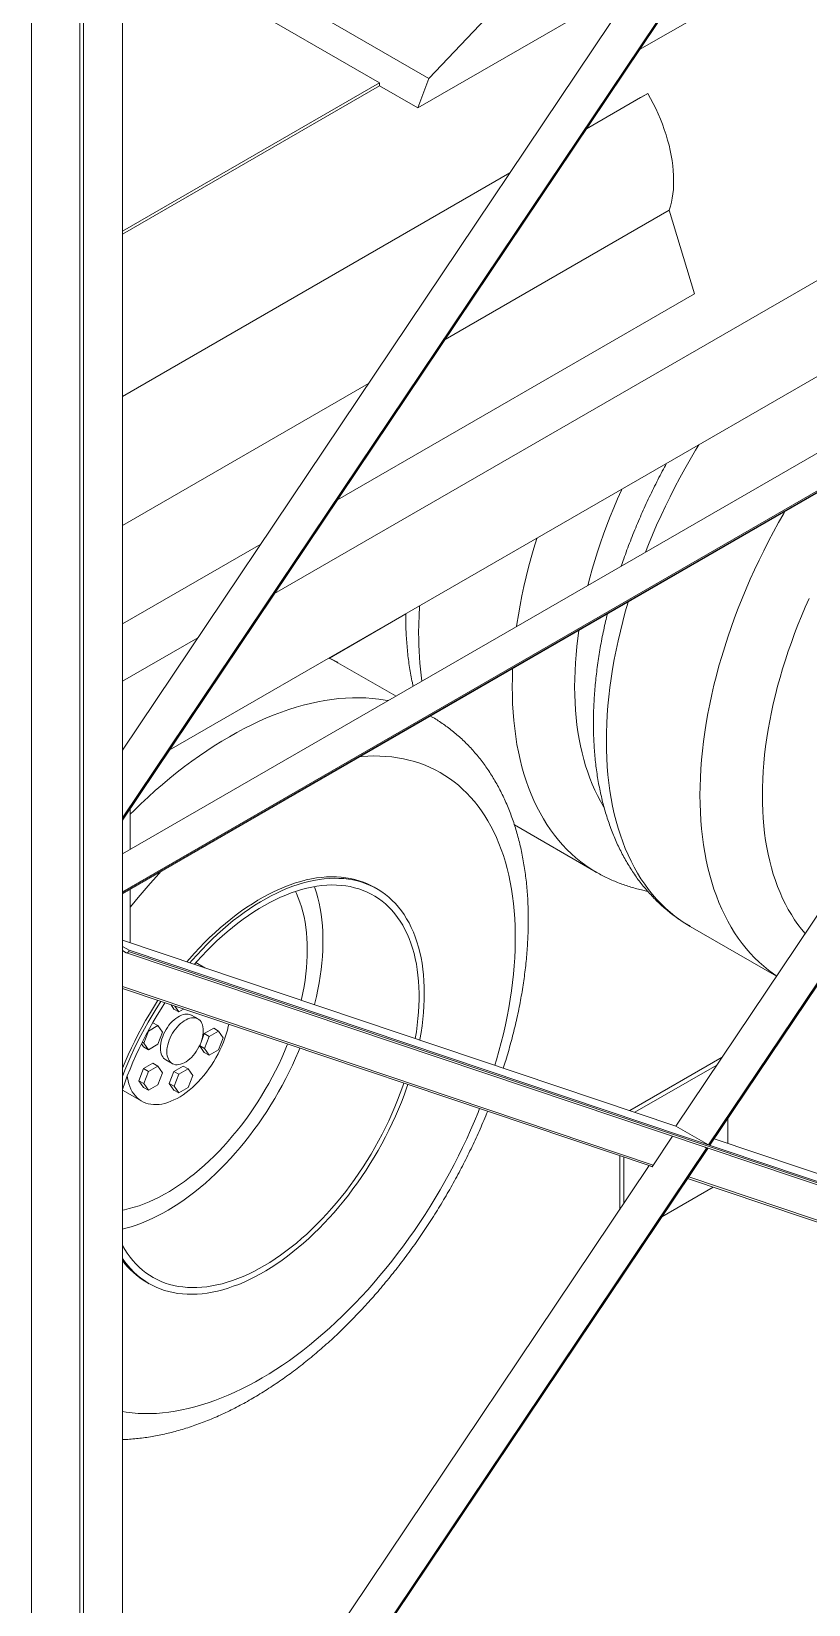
# Model space of a CAD drawing. Header units: millimetres. Extents: x 26816 to 90584, y 11074 to 56542.
# Drawn here: x 46816 to 47872, y 31324 to 33464 of the extents above; entities that cross this region are included whole.
import ezdxf

# ---------------------------------------------------------------- set-up
doc = ezdxf.new("R2010")
doc.units = ezdxf.units.MM
doc.layers.add('MAU_TÍM', color=4, linetype='Continuous', lineweight=25)
doc.layers.add('MAU_XANH', color=5, linetype='Continuous')

msp = doc.modelspace()

# ---------------------------------------------------------------- linework, layer by layer
at = {"layer": 'MAU_TÍM', "linetype": 'Continuous', "lineweight": 0}
for p, q in [((47032.8, 33586.6), (47356.1, 33400)), ((47356.1, 33400), (47539.2, 33593.2)), ((47288.9, 33393.9), (47008.2, 33555.9)), ((47341, 33359.7), (47615.5, 33518.2)), ((46939.5, 33192.1), (47288.9, 33393.9)), ((46939.5, 33188.1), (47288.9, 33389.8)), ((47288.9, 33389.8), (47288.9, 33393.9)), ((47288.9, 33389.8), (47341, 33359.7)), ((47341, 33359.7), (47356.1, 33400)), ((47570.4, 33331.5), (47653.7, 33379.6)), ((47570.4, 33331.5), (47643.6, 33373.8)), ((47643.6, 33373.8), (47653.7, 33379.6)), ((47146.3, 32699.2), (48269.5, 33347.6)), ((47003.2, 32486), (48412.6, 33299.6)), ((46939.5, 32967.3), (47466.2, 33271.4)), ((46939.5, 32967.3), (47466.2, 33271.3)), ((47378.1, 33044.8), (47683, 33220.8)), ((47683, 33220.8), (47717.2, 33106.8)), ((47717.2, 33106.8), (47231.7, 32826.5)), ((46939.5, 32791.6), (47273.9, 32984.7)), ((47127.5, 32766.4), (46939.5, 32657.9)), ((47324.6, 32671.4), (47220.8, 32611.4)), ((46939.5, 32579.8), (47042, 32639)), ((47311.4, 32559.6), (47232.5, 32605.1)), ((47359.7, 32531.7), (47358.3, 32532.5)), ((47472.4, 32384.4), (47583.4, 32320.3)), ((47285.7, 32297.3), (47282.2, 32299.3)), ((47711.3, 32246.4), (47828.7, 32178.7)), ((47051.4, 32190.1), (47039.3, 32197.1)), ((47005.5, 32139.5), (47009.5, 32133.9)), ((47009.5, 32133.9), (47016.2, 32130)), ((47016.2, 32130), (47010.7, 32137.8)), ((47022.7, 32133.7), (47016.2, 32130)), ((47042.2, 32120.4), (47033.3, 32125.5)), ((46968.5, 32087.6), (46974.8, 32104)), ((46974.4, 32104.2), (46974.8, 32104)), ((46974.8, 32104), (46987.6, 32111.4)), ((46980.8, 32115.2), (46980.5, 32115)), ((46980.8, 32115.2), (46987.6, 32111.4)), ((46987.6, 32111.4), (46993.9, 32102.3)), ((46993.9, 32102.3), (46987.6, 32085.9)), ((47050.8, 32100.5), (47047.2, 32091.2)), ((47063.5, 32107.8), (47050.8, 32100.5)), ((47050.8, 32100.5), (47057.5, 32096.6)), ((47057.5, 32096.6), (47070.2, 32104)), ((47063.5, 32107.8), (47070.2, 32104)), ((47070.2, 32104), (47076.6, 32094.9)), ((46965.2, 32086.5), (46968.1, 32082.4)), ((46966.4, 32088.8), (46968.5, 32087.6)), ((46968.1, 32082.4), (46974.8, 32078.6)), ((46974.8, 32078.6), (46968.5, 32087.6)), ((46987.6, 32085.9), (46974.8, 32078.6)), ((47044.8, 32085.1), (47044.4, 32084.1)), ((47044.4, 32084.1), (47050.8, 32075)), ((47044.4, 32084.1), (47051.1, 32080.2)), ((47051.1, 32080.2), (47057.5, 32096.6)), ((47057.5, 32071.2), (47051.1, 32080.2)), ((47076.6, 32094.9), (47070.2, 32078.5)), ((46980.8, 32060.1), (46968.1, 32052.8)), ((46980.8, 32060.1), (46987.6, 32056.2)), ((46998.3, 32064.8), (47007.2, 32059.7)), ((47050.8, 32075), (47057.5, 32071.2)), ((47070.2, 32078.5), (47057.5, 32071.2)), ((46968.1, 32052.8), (46961.8, 32036.4)), ((46961.8, 32036.4), (46968.1, 32027.3)), ((46961.8, 32036.4), (46968.5, 32032.5)), ((46968.1, 32052.8), (46974.8, 32048.9)), ((46968.5, 32032.5), (46974.8, 32048.9)), ((46974.8, 32048.9), (46987.6, 32056.2)), ((46987.6, 32056.2), (46993.9, 32047.2)), ((46993.9, 32047.2), (46987.6, 32030.8)), ((47009.5, 32049.1), (47003.1, 32032.7)), ((47022.2, 32056.4), (47009.5, 32049.1)), ((47009.5, 32049.1), (47016.2, 32045.2)), ((47009.8, 32028.8), (47016.2, 32045.2)), ((47016.2, 32045.2), (47028.9, 32052.6)), ((47022.2, 32056.4), (47028.9, 32052.6)), ((47028.9, 32052.6), (47035.3, 32043.5)), ((47035.3, 32043.5), (47028.9, 32027.1)), ((46939.5, 32023.7), (46965.8, 32008.5)), ((46968.1, 32027.3), (46974.8, 32023.4)), ((46974.8, 32023.4), (46968.5, 32032.5)), ((46987.6, 32030.8), (46974.8, 32023.4)), ((47003.1, 32032.7), (47009.5, 32023.6)), ((47003.1, 32032.7), (47009.8, 32028.8)), ((47009.5, 32023.6), (47016.2, 32019.7)), ((47016.2, 32019.7), (47009.8, 32028.8)), ((47028.9, 32027.1), (47016.2, 32019.7)), ((46972.2, 31762.4), (46975.7, 31760.3))]:
    msp.add_line(p, q, dxfattribs=at)
at = {"layer": 'MAU_TÍM', "linetype": 'Continuous', "lineweight": 0, "flags": 128}
for points in [[(47683, 33220.8), (47684.6, 33226), (47685.9, 33231.5), (47687, 33237.1), (47687.9, 33242.9), (47688.5, 33248.9), (47688.9, 33255.1), (47688.9, 33261.4), (47688.8, 33267.9), (47688.4, 33274.5), (47687.7, 33281.2), (47686.8, 33288.1), (47685.6, 33295), (47684.2, 33302), (47682.6, 33309), (47680.7, 33316.1), (47678.5, 33323.2), (47676.2, 33330.4), (47673.6, 33337.5), (47670.8, 33344.7), (47667.8, 33351.8), (47664.5, 33358.8), (47661.1, 33365.8), (47657.5, 33372.7), (47653.7, 33379.6)], [(47650.5, 32755.3), (47654.7, 32766), (47660.2, 32779.1), (47665.8, 32792.1), (47671.7, 32805.1), (47677.8, 32818), (47684.1, 32830.9), (47690.6, 32843.7), (47697.3, 32856.4), (47704.2, 32869), (47711.3, 32881.6), (47718.6, 32894), (47723.2, 32901.6)], [(47572.4, 32710.2), (47575, 32720.4), (47578.3, 32732.3), (47581.8, 32744.2), (47585.5, 32756.1), (47589.5, 32768.1), (47593.6, 32780.1), (47598, 32792), (47602.7, 32804), (47607.5, 32815.9), (47612.5, 32827.8), (47617.8, 32839.6), (47618.4, 32841.1)], [(47724.7, 32424.8), (47724.8, 32436.6), (47725.2, 32448.6), (47725.9, 32460.7), (47726.8, 32472.9), (47728, 32485.3), (47729.5, 32497.8), (47731.2, 32510.4), (47733.2, 32523), (47735.4, 32535.8), (47737.9, 32548.7), (47740.7, 32561.6), (47743.7, 32574.5), (47747, 32587.6), (47750.5, 32600.6), (47754.3, 32613.7), (47758.3, 32626.8), (47762.6, 32640), (47767.1, 32653.1), (47771.8, 32666.3), (47776.8, 32679.4), (47782, 32692.5), (47787.4, 32705.6), (47793.1, 32718.6), (47799, 32731.6), (47805.1, 32744.6), (47811.4, 32757.4), (47817.9, 32770.2), (47824.6, 32782.9), (47831.5, 32795.6), (47838.6, 32808.1), (47840.1, 32810.7)], [(47475.4, 32654.3), (47475.9, 32657.7), (47477.9, 32670.4), (47480.2, 32683.2), (47482.7, 32696), (47485.4, 32708.9), (47488.5, 32721.9), (47491.7, 32734.9), (47495.3, 32748), (47499, 32761.1), (47503.1, 32774.2), (47503.2, 32774.6)], [(47342.2, 32645.6), (47342.3, 32657.4), (47342.7, 32669.4), (47343.3, 32681.5), (47343.4, 32682.3)], [(47597.4, 32498.2), (47597.5, 32510.1), (47597.9, 32522.1), (47598.6, 32534.2), (47599.5, 32546.4), (47600.7, 32558.8), (47602.2, 32571.3), (47603.9, 32583.8), (47605.9, 32596.5), (47608.2, 32609.3), (47610.7, 32622.1), (47613.4, 32635), (47616.5, 32648), (47619.7, 32661), (47623.2, 32674.1), (47627, 32687.2), (47627.2, 32687.8)], [(47809.5, 32424.8), (47809.7, 32435.5), (47810, 32446.4), (47810.7, 32457.5), (47811.5, 32468.6), (47812.6, 32479.9), (47814, 32491.2), (47815.6, 32502.7), (47817.4, 32514.3), (47819.5, 32525.9), (47821.9, 32537.6), (47824.4, 32549.3), (47827.2, 32561.2), (47830.3, 32573), (47833.5, 32584.9), (47837, 32596.8), (47840.8, 32608.8), (47844.7, 32620.7), (47848.9, 32632.7), (47853.3, 32644.7), (47857.9, 32656.6), (47862.7, 32668.5), (47867.8, 32680.4), (47873, 32692.2)], [(47554.3, 32572.1), (47554.4, 32582.9), (47554.8, 32593.8), (47555.4, 32604.8), (47556.3, 32616), (47557.4, 32627.2), (47558.7, 32638.6), (47560.2, 32649.1)], [(47220.6, 32611.4), (47225.2, 32609.1), (47232.5, 32605.1)], [(47469.4, 32572.1), (47469.6, 32584), (47470, 32595.9), (47470, 32597)], [(47583.4, 32320.3), (47583.3, 32320.3), (47576.2, 32324.6), (47569.3, 32329.3), (47562.6, 32334.3), (47556.1, 32339.5), (47549.8, 32345.1), (47543.7, 32351), (47537.8, 32357.2), (47532.2, 32363.8), (47526.7, 32370.6), (47521.5, 32377.7), (47516.6, 32385), (47511.8, 32392.7), (47507.3, 32400.7), (47503.1, 32408.9), (47499, 32417.4), (47495.3, 32426.1), (47491.7, 32435.1), (47488.5, 32444.3), (47485.4, 32453.8), (47482.7, 32463.5), (47480.2, 32473.5), (47477.9, 32483.7), (47475.9, 32494), (47474.2, 32504.6), (47472.8, 32515.4), (47471.6, 32526.4), (47470.6, 32537.6), (47470, 32548.9), (47469.6, 32560.5), (47469.4, 32572.1)], [(47593.9, 32409.2), (47593.6, 32409.6), (47589.5, 32416.8), (47585.5, 32424.2), (47581.8, 32431.8), (47578.3, 32439.7), (47575, 32447.8), (47572, 32456.2), (47569.2, 32464.7), (47566.6, 32473.5), (47564.3, 32482.5), (47562.2, 32491.8), (47560.3, 32501.2), (47558.7, 32510.8), (47557.4, 32520.6), (47556.3, 32530.6), (47555.4, 32540.7), (47554.8, 32551), (47554.4, 32561.5), (47554.3, 32572.1)], [(46950.1, 32399), (46954.9, 32403.7), (46964.6, 32413.1), (46974.3, 32422.2), (46984.1, 32431), (46994, 32439.6), (47003.9, 32447.9), (47013.9, 32456), (47023.9, 32463.8), (47034, 32471.3), (47044.1, 32478.5), (47054.3, 32485.4), (47064.4, 32492.1), (47074.6, 32498.4), (47084.8, 32504.4), (47094.9, 32510.2), (47105.1, 32515.6), (47115.3, 32520.7), (47125.4, 32525.4), (47135.5, 32529.9), (47145.6, 32534), (47155.6, 32537.8), (47165.6, 32541.3), (47175.6, 32544.4), (47185.4, 32547.2), (47195.2, 32549.7), (47204.9, 32551.8), (47214.6, 32553.6), (47224.1, 32555.1), (47233.6, 32556.2), (47242.9, 32556.9), (47252.2, 32557.3), (47261.3, 32557.4), (47270.3, 32557.1), (47279.2, 32556.5), (47288, 32555.6), (47296.6, 32554.3), (47300.9, 32553.5)], [(47358.2, 32532.5), (47359.8, 32531.7), (47359.8, 32531.7)], [(47711.3, 32246.4), (47711.3, 32246.4), (47704.2, 32250.8), (47697.3, 32255.4), (47690.6, 32260.4), (47684.1, 32265.7), (47677.8, 32271.2), (47671.7, 32277.1), (47665.8, 32283.4), (47660.2, 32289.9), (47654.7, 32296.7), (47649.5, 32303.8), (47644.5, 32311.2), (47639.8, 32318.8), (47635.3, 32326.8), (47631, 32335), (47627, 32343.5), (47623.2, 32352.2), (47619.7, 32361.2), (47616.5, 32370.5), (47613.4, 32379.9), (47610.7, 32389.7), (47608.2, 32399.6), (47605.9, 32409.8), (47603.9, 32420.2), (47602.2, 32430.8), (47600.7, 32441.5), (47599.5, 32452.5), (47598.6, 32463.7), (47597.9, 32475), (47597.5, 32486.6), (47597.4, 32498.2)], [(47262.6, 32477.3), (47264.6, 32477.5), (47273, 32478), (47281.4, 32478.2), (47289.6, 32478), (47297.7, 32477.6), (47305.8, 32476.8), (47313.6, 32475.7), (47321.4, 32474.3), (47329, 32472.6), (47336.4, 32470.6), (47343.7, 32468.2), (47350.9, 32465.5), (47357.9, 32462.6), (47364.7, 32459.3), (47371.4, 32455.7), (47377.9, 32451.8), (47384.2, 32447.6), (47390.3, 32443.1), (47396.2, 32438.3), (47402, 32433.2), (47407.5, 32427.8), (47412.8, 32422.2), (47418, 32416.3), (47422.9, 32410.1), (47427.6, 32403.6), (47432.1, 32396.8), (47436.4, 32389.8), (47440.5, 32382.6), (47444.3, 32375), (47448, 32367.3), (47451.3, 32359.3), (47454.5, 32351), (47457.4, 32342.6), (47460.1, 32333.9), (47462.6, 32325), (47464.8, 32315.9), (47466.7, 32306.6), (47468.5, 32297), (47469.9, 32287.3), (47471.2, 32277.4), (47472.2, 32267.4), (47472.9, 32257.1), (47473.4, 32246.8), (47473.6, 32236.2), (47473.6, 32225.5), (47473.4, 32214.7), (47472.9, 32203.7), (47472.2, 32192.6), (47471.2, 32181.4), (47469.9, 32170.1), (47468.5, 32158.7), (47466.7, 32147.2), (47464.8, 32135.6), (47462.6, 32123.9), (47460.1, 32112.2), (47457.4, 32100.4), (47454.5, 32088.6), (47451.3, 32076.7), (47448, 32064.8), (47445.8, 32057.5)], [(47828.9, 32179), (47824.6, 32181.9), (47817.9, 32186.9), (47811.4, 32192.2), (47805.1, 32197.8), (47799, 32203.7), (47793.1, 32209.9), (47787.4, 32216.4), (47782, 32223.2), (47776.8, 32230.3), (47771.8, 32237.7), (47767.1, 32245.4), (47762.6, 32253.3), (47758.3, 32261.5), (47754.3, 32270), (47750.5, 32278.7), (47747, 32287.7), (47743.7, 32297), (47740.7, 32306.5), (47737.9, 32316.2), (47735.4, 32326.1), (47733.2, 32336.3), (47731.2, 32346.7), (47729.5, 32357.3), (47728, 32368.1), (47726.8, 32379.1), (47725.9, 32390.2), (47725.2, 32401.6), (47724.8, 32413.1), (47724.7, 32424.8)], [(47867.6, 32236.6), (47862.7, 32242.4), (47857.9, 32248.8), (47853.3, 32255.4), (47848.9, 32262.3), (47844.7, 32269.4), (47840.8, 32276.8), (47837, 32284.4), (47833.5, 32292.3), (47830.3, 32300.4), (47827.2, 32308.8), (47824.4, 32317.4), (47821.9, 32326.2), (47819.5, 32335.2), (47817.4, 32344.4), (47815.6, 32353.8), (47814, 32363.4), (47812.6, 32373.2), (47811.5, 32383.2), (47810.7, 32393.4), (47810, 32403.7), (47809.7, 32414.1), (47809.5, 32424.8)], [(46950.1, 32272.6), (46952.6, 32275.7), (46960.7, 32285.6), (46968.9, 32295.3), (46977.2, 32304.9), (46985.6, 32314.2), (46991.8, 32321)], [(47282.2, 32299.3), (47278.2, 32301.5), (47272.8, 32304.1), (47267.1, 32306.5), (47261.4, 32308.5), (47255.4, 32310.2), (47249.4, 32311.5), (47243.1, 32312.6), (47236.8, 32313.3), (47230.3, 32313.7), (47223.7, 32313.8), (47217, 32313.6), (47210.2, 32313), (47203.3, 32312.2), (47196.3, 32311), (47189.3, 32309.5), (47182.1, 32307.6), (47174.9, 32305.5), (47167.7, 32303), (47160.4, 32300.2), (47153, 32297.1), (47145.7, 32293.8), (47138.3, 32290.1), (47130.9, 32286.1), (47123.5, 32281.8), (47116.1, 32277.2), (47108.7, 32272.4), (47101.3, 32267.3), (47094, 32261.9), (47086.7, 32256.2), (47079.4, 32250.3), (47072.2, 32244.2), (47065.1, 32237.8), (47058, 32231.1), (47051.1, 32224.3), (47044.2, 32217.2), (47037.4, 32209.9), (47030.7, 32202.4), (47027.1, 32198.2)], [(47031.2, 32196.9), (47034.2, 32200.3), (47040.9, 32207.8), (47047.7, 32215.1), (47054.6, 32222.2), (47061.6, 32229.1), (47068.6, 32235.7), (47075.8, 32242.1), (47083, 32248.3), (47090.2, 32254.2), (47097.5, 32259.9), (47104.9, 32265.2), (47112.2, 32270.4), (47119.6, 32275.2), (47127, 32279.8), (47134.4, 32284), (47141.8, 32288), (47149.2, 32291.7), (47156.6, 32295.1), (47163.9, 32298.2), (47171.2, 32301), (47178.5, 32303.4), (47185.7, 32305.6), (47192.8, 32307.4), (47199.9, 32308.9), (47206.9, 32310.1), (47213.8, 32311), (47220.6, 32311.6), (47227.3, 32311.8), (47233.9, 32311.7), (47240.3, 32311.3), (47246.7, 32310.6), (47252.9, 32309.5), (47259, 32308.1), (47264.9, 32306.4), (47270.7, 32304.4), (47276.3, 32302.1), (47281.7, 32299.5), (47287, 32296.5), (47292.1, 32293.3), (47297, 32289.7), (47301.8, 32285.9), (47306.3, 32281.7), (47310.6, 32277.3), (47314.8, 32272.6), (47318.7, 32267.6), (47322.4, 32262.3), (47325.9, 32256.8), (47329.1, 32251), (47332.2, 32244.9), (47335, 32238.6), (47337.5, 32232.1), (47339.9, 32225.3), (47342, 32218.3), (47343.8, 32211.1), (47345.4, 32203.7), (47346.8, 32196.1), (47347.9, 32188.3), (47348.8, 32180.3), (47349.4, 32172.2), (47349.8, 32163.8), (47349.9, 32155.4), (47349.8, 32146.7), (47349.4, 32138), (47348.8, 32129.1), (47347.9, 32120.1), (47346.8, 32111), (47345.4, 32101.8), (47343.8, 32092.5), (47343.7, 32091.8)], [(47037.3, 32194.8), (47040.8, 32198.8), (47047.4, 32206), (47054.2, 32213.1), (47061, 32219.9), (47067.9, 32226.6), (47074.9, 32232.9), (47082, 32239.1), (47089.1, 32245), (47096.3, 32250.6), (47103.5, 32256), (47110.7, 32261.1), (47118, 32266), (47125.3, 32270.5), (47132.5, 32274.8), (47139.8, 32278.8), (47147.1, 32282.5), (47154.3, 32285.9), (47161.6, 32289), (47168.8, 32291.8), (47175.9, 32294.2), (47183, 32296.4), (47190, 32298.2), (47197, 32299.8), (47203.8, 32301), (47210.6, 32301.9), (47217.3, 32302.4), (47223.9, 32302.7), (47230.4, 32302.6), (47236.8, 32302.2), (47243, 32301.5), (47249.1, 32300.4), (47255.1, 32299), (47260.9, 32297.4), (47266.6, 32295.4), (47272.1, 32293), (47277.5, 32290.4), (47282.6, 32287.5), (47287.6, 32284.2), (47292.4, 32280.7), (47297.1, 32276.9), (47301.5, 32272.7), (47305.7, 32268.3), (47309.7, 32263.6), (47313.5, 32258.6), (47317.1, 32253.4), (47320.5, 32247.9), (47323.6, 32242.1), (47326.5, 32236.1), (47329.2, 32229.8), (47331.7, 32223.3), (47333.9, 32216.6), (47335.9, 32209.6), (47337.6, 32202.5), (47339.1, 32195.1), (47340.3, 32187.5), (47341.3, 32179.8), (47342.1, 32171.8), (47342.6, 32163.7), (47342.8, 32155.5), (47342.8, 32147), (47342.6, 32138.5), (47342.1, 32129.8), (47341.3, 32121), (47340.3, 32112.1), (47339.1, 32103.1), (47337.6, 32094), (47337.6, 32093.9)], [(47174.7, 32293.8), (47176, 32291.2), (47178.5, 32285.3), (47180.8, 32279.2), (47182.9, 32272.8), (47184.8, 32266.2), (47186.4, 32259.4), (47187.7, 32252.3), (47188.8, 32245.1), (47189.7, 32237.7), (47190.3, 32230.2), (47190.7, 32222.4), (47190.8, 32214.5), (47190.7, 32206.5), (47190.3, 32198.3), (47189.7, 32190.1), (47188.8, 32181.7), (47187.7, 32173.2), (47186.4, 32164.6), (47184.8, 32155.9), (47182.9, 32147.2), (47182.6, 32145.9)], [(47200.3, 32300.4), (47200.9, 32298.8), (47203.1, 32292.1), (47205, 32285.1), (47206.8, 32278), (47208.3, 32270.6), (47209.5, 32263), (47210.5, 32255.3), (47211.3, 32247.3), (47211.8, 32239.2), (47212, 32231), (47212, 32222.6), (47211.8, 32214), (47211.3, 32205.3), (47210.5, 32196.5), (47209.5, 32187.6), (47208.3, 32178.6), (47206.8, 32169.5), (47205, 32160.4), (47203.1, 32151.1), (47200.9, 32141.8), (47200.4, 32140)], [(46987.7, 32145.5), (46987.2, 32144.9), (46981.6, 32136.1), (46976.2, 32127.1), (46970.9, 32118.1), (46965.8, 32108.9), (46960.9, 32099.7), (46956.1, 32090.4), (46951.6, 32081), (46947.3, 32071.6), (46943.1, 32062.1), (46939.5, 32053.4)], [(46939.5, 32042.3), (46942.8, 32050.6), (46946.7, 32060.1), (46950.8, 32069.6), (46955.1, 32079), (46959.7, 32088.4), (46964.4, 32097.7), (46969.3, 32106.9), (46974.4, 32116), (46979.7, 32125.1), (46985.2, 32134), (46990.8, 32142.8), (46991.7, 32144.2)], [(46939.5, 32024.6), (46942.6, 32033.5), (46946.1, 32042.9), (46949.8, 32052.3), (46953.7, 32061.6), (46957.8, 32070.9), (46962.2, 32080.2), (46966.7, 32089.4), (46971.4, 32098.5), (46976.3, 32107.6), (46981.4, 32116.5), (46986.6, 32125.4), (46992.1, 32134.1), (46997.3, 32142.3)], [(46991.1, 32080.9), (46991.2, 32083.8), (46991.6, 32086.9), (46992.2, 32090.1), (46993.1, 32093.3), (46994.2, 32096.5), (46995.5, 32099.7), (46997, 32102.9), (46998.8, 32106), (47000.7, 32109), (47002.7, 32111.8), (47004.9, 32114.5), (47007.2, 32117), (47009.6, 32119.2), (47012.1, 32121.2), (47014.6, 32123), (47017.1, 32124.4), (47019.6, 32125.6), (47022, 32126.4), (47024.4, 32126.9), (47026.7, 32127.1), (47028.9, 32127), (47031, 32126.5), (47032.9, 32125.7), (47033.3, 32125.5)], [(46999.9, 32075.8), (47000, 32078.7), (47000.4, 32081.8), (47001, 32085), (47001.9, 32088.2), (47003, 32091.4), (47004.3, 32094.6), (47005.9, 32097.8), (47007.6, 32100.9), (47009.5, 32103.9), (47011.6, 32106.7), (47013.8, 32109.4), (47016.1, 32111.9), (47018.5, 32114.1), (47020.9, 32116.1), (47023.4, 32117.9), (47025.9, 32119.3), (47028.4, 32120.5), (47030.9, 32121.3), (47033.3, 32121.8), (47035.6, 32122), (47037.8, 32121.9), (47039.8, 32121.4), (47041.7, 32120.6), (47043.4, 32119.5), (47045, 32118.1), (47046.3, 32116.4), (47047.4, 32114.4), (47048.3, 32112.2), (47048.9, 32109.8), (47049.3, 32107.1), (47049.4, 32104.3), (47049.3, 32101.4), (47048.9, 32098.3), (47048.3, 32095.1), (47047.4, 32091.9), (47046.3, 32088.7), (47045, 32085.4), (47043.4, 32082.3), (47041.7, 32079.2), (47039.8, 32076.2), (47037.8, 32073.3), (47035.6, 32070.7), (47033.3, 32068.2), (47030.9, 32066), (47028.4, 32064), (47025.9, 32062.2), (47023.4, 32060.8), (47020.9, 32059.6), (47018.5, 32058.8), (47016.1, 32058.3), (47013.8, 32058.1), (47011.6, 32058.2), (47009.5, 32058.7), (47007.6, 32059.5), (47005.9, 32060.6), (47004.3, 32062), (47003, 32063.7), (47001.9, 32065.6), (47001, 32067.9), (47000.4, 32070.3), (47000, 32072.9), (46999.9, 32075.8)], [(47084.1, 32113.1), (47083.4, 32110.3), (47082.1, 32105), (47080.5, 32099.6), (47078.7, 32094.2), (47076.7, 32088.8), (47074.5, 32083.4), (47072, 32078), (47069.4, 32072.8), (47066.6, 32067.6), (47063.5, 32062.4), (47060.4, 32057.5), (47057, 32052.6), (47053.6, 32047.9), (47050, 32043.3), (47046.2, 32039), (47042.4, 32034.8), (47038.5, 32030.9), (47034.5, 32027.1), (47030.4, 32023.6), (47026.3, 32020.4), (47022.1, 32017.4), (47017.9, 32014.7), (47013.7, 32012.3), (47009.5, 32010.2), (47005.4, 32008.4), (47001.3, 32006.8), (46997.2, 32005.6), (46993.2, 32004.7), (46989.2, 32004.1), (46985.4, 32003.9), (46981.7, 32003.9), (46978.1, 32004.3), (46974.6, 32005), (46971.3, 32006), (46968.1, 32007.3), (46965.1, 32009), (46962.3, 32010.9), (46959.6, 32013.1), (46957.2, 32015.7), (46954.9, 32018.5), (46952.9, 32021.5), (46951.1, 32024.9), (46949.5, 32028.4), (46948.2, 32032.3), (46947.1, 32036.3), (46946.2, 32040.5), (46945.9, 32042.4)], [(47164, 32086.3), (47163.5, 32085.1), (47159.8, 32076.2), (47156, 32067.4), (47151.9, 32058.6), (47147.6, 32049.9), (47143.2, 32041.3), (47138.5, 32032.7), (47133.7, 32024.3), (47128.7, 32015.9), (47123.5, 32007.6), (47118.2, 31999.5), (47112.7, 31991.5), (47107.1, 31983.7), (47101.3, 31976), (47095.4, 31968.5), (47089.3, 31961.2), (47083.2, 31954), (47076.9, 31947.1), (47070.6, 31940.3), (47064.1, 31933.8), (47057.6, 31927.5), (47051, 31921.4), (47044.3, 31915.5), (47037.6, 31909.9), (47030.8, 31904.6), (47024, 31899.5), (47017.1, 31894.7), (47010.2, 31890.2), (47003.4, 31885.9), (46996.5, 31881.9), (46989.6, 31878.2), (46982.7, 31874.8), (46975.8, 31871.7), (46969, 31868.9), (46962.2, 31866.4), (46955.5, 31864.3), (46948.8, 31862.4), (46942.2, 31860.9), (46939.5, 31860.3)], [(47180.7, 32080.6), (47178.9, 32076.2), (47174.9, 32066.9), (47170.7, 32057.6), (47166.2, 32048.3), (47161.6, 32039.2), (47156.8, 32030.1), (47151.8, 32021.1), (47146.7, 32012.2), (47141.3, 32003.4), (47135.8, 31994.7), (47130.1, 31986.1), (47124.3, 31977.7), (47118.3, 31969.5), (47112.2, 31961.3), (47106, 31953.4), (47099.6, 31945.7), (47093.1, 31938.1), (47086.5, 31930.7), (47079.8, 31923.5), (47073, 31916.6), (47066.2, 31909.9), (47059.2, 31903.4), (47052.2, 31897.1), (47045.1, 31891.1), (47037.9, 31885.3), (47030.8, 31879.8), (47023.5, 31874.5), (47016.3, 31869.5), (47009, 31864.8), (47001.7, 31860.4), (46994.4, 31856.3), (46987.2, 31852.5), (46979.9, 31848.9), (46972.7, 31845.7), (46965.5, 31842.7), (46958.3, 31840.1), (46951.2, 31837.8), (46944.1, 31835.8), (46939.5, 31834.6)], [(46998.3, 32064.8), (46997, 32065.7), (46995.5, 32067.1), (46994.2, 32068.8), (46993.1, 32070.7), (46992.2, 32073), (46991.6, 32075.4), (46991.2, 32078), (46991.1, 32080.9)], [(47321.9, 32033.1), (47320.5, 32028.8), (47317.1, 32019.4), (47313.5, 32010), (47309.7, 32000.7), (47305.7, 31991.3), (47301.5, 31982), (47297.1, 31972.8), (47292.4, 31963.6), (47287.6, 31954.5), (47282.6, 31945.5), (47277.5, 31936.6), (47272.1, 31927.8), (47266.6, 31919.2), (47260.9, 31910.6), (47255.1, 31902.2), (47249.1, 31893.9), (47243, 31885.8), (47236.8, 31877.9), (47230.4, 31870.1), (47223.9, 31862.6), (47217.3, 31855.2), (47210.6, 31848), (47203.8, 31841.1), (47197, 31834.3), (47190, 31827.8), (47183, 31821.6), (47175.9, 31815.5), (47168.8, 31809.8), (47161.6, 31804.3), (47154.3, 31799), (47147.1, 31794), (47139.8, 31789.3), (47132.5, 31784.9), (47125.3, 31780.8), (47118, 31776.9), (47110.7, 31773.4), (47103.5, 31770.2), (47096.3, 31767.2), (47089.1, 31764.6), (47082, 31762.3), (47074.9, 31760.3), (47067.9, 31758.6), (47061, 31757.2), (47054.2, 31756.2), (47047.4, 31755.4), (47040.8, 31755), (47034.3, 31755), (47027.8, 31755.2), (47021.5, 31755.8), (47015.3, 31756.6), (47009.3, 31757.9), (47003.4, 31759.4), (46997.7, 31761.2), (46992.1, 31763.4), (46986.6, 31765.9), (46981.4, 31768.6), (46976.3, 31771.7), (46971.4, 31775.1), (46966.7, 31778.8), (46962.2, 31782.8), (46957.8, 31787.1), (46953.7, 31791.6), (46949.8, 31796.5), (46946.1, 31801.6), (46942.6, 31807), (46939.5, 31812.3)], [(47327.6, 32031.2), (47325.9, 32026.2), (47322.4, 32016.6), (47318.7, 32007.1), (47314.8, 31997.5), (47310.6, 31988.1), (47306.3, 31978.6), (47301.8, 31969.3), (47297, 31959.9), (47292.1, 31950.7), (47287, 31941.6), (47281.7, 31932.5), (47276.3, 31923.6), (47270.7, 31914.8), (47264.9, 31906.1), (47259, 31897.6), (47252.9, 31889.2), (47246.7, 31880.9), (47240.3, 31872.9), (47233.9, 31865), (47227.3, 31857.3), (47220.6, 31849.8), (47213.8, 31842.5), (47206.9, 31835.4), (47199.9, 31828.5), (47192.8, 31821.9), (47185.7, 31815.5), (47178.5, 31809.3), (47171.2, 31803.4), (47163.9, 31797.8), (47156.6, 31792.4), (47149.2, 31787.3), (47141.8, 31782.4), (47134.4, 31777.9), (47127, 31773.6), (47119.6, 31769.6), (47112.2, 31765.9), (47104.9, 31762.5), (47097.5, 31759.4), (47090.2, 31756.7), (47083, 31754.2), (47075.8, 31752), (47068.6, 31750.2), (47061.6, 31748.7), (47054.6, 31747.5), (47047.7, 31746.6), (47040.9, 31746.1), (47034.2, 31745.8), (47027.6, 31745.9), (47021.1, 31746.3), (47014.8, 31747.1), (47008.6, 31748.1), (47002.5, 31749.5), (46996.5, 31751.2), (46990.8, 31753.2), (46985.2, 31755.5), (46979.7, 31758.2), (46974.4, 31761.1), (46969.3, 31764.4), (46964.4, 31767.9), (46959.7, 31771.8), (46955.1, 31775.9), (46950.8, 31780.3), (46946.7, 31785.1), (46942.8, 31790.1), (46939.5, 31794.6)], [(47425.1, 31998.5), (47422.9, 31993.1), (47418, 31981.2), (47412.8, 31969.3), (47407.5, 31957.5), (47402, 31945.7), (47396.2, 31934), (47390.3, 31922.4), (47384.2, 31910.8), (47377.9, 31899.3), (47371.4, 31888), (47364.7, 31876.7), (47357.9, 31865.5), (47350.9, 31854.4), (47343.7, 31843.5), (47336.4, 31832.7), (47329, 31822.1), (47321.4, 31811.6), (47313.6, 31801.2), (47305.8, 31791.1), (47297.7, 31781), (47289.6, 31771.2), (47281.4, 31761.6), (47273, 31752.1), (47264.6, 31742.9), (47256, 31733.8), (47247.4, 31725), (47238.7, 31716.4), (47229.8, 31708), (47221, 31699.8), (47212, 31691.9), (47203, 31684.2), (47193.9, 31676.8), (47184.8, 31669.6), (47175.7, 31662.7), (47166.5, 31656), (47157.3, 31649.6), (47148, 31643.5), (47138.8, 31637.7), (47129.5, 31632.1), (47120.2, 31626.8), (47111, 31621.8), (47101.7, 31617.1), (47092.5, 31612.7), (47083.3, 31608.6), (47074.1, 31604.8), (47065, 31601.3), (47055.9, 31598.2), (47046.9, 31595.3), (47037.9, 31592.7), (47029, 31590.5), (47020.1, 31588.5), (47011.3, 31586.9), (47002.7, 31585.6), (46994.1, 31584.6), (46985.6, 31583.9), (46977.2, 31583.6), (46968.9, 31583.6), (46960.7, 31583.9), (46952.6, 31584.5), (46944.7, 31585.4), (46939.5, 31586.2)]]:
    msp.add_lwpolyline(points, dxfattribs=at)
at = {"layer": 'MAU_TÍM', "linetype": 'Continuous', "lineweight": 0}
for centre, radius, start, end in [((47802, 32644.3), 459.8, 179.8339, 188.0437), ((47026.8, 31856.1), 108.5, 216.4263, 239.7661)]:
    msp.add_arc(centre, radius, start, end, dxfattribs=at)
for points, knots in [([(47679.2, 32876.2), (47677.3, 32872.7), (47673.3, 32865.3), (47667.4, 32853.9), (47661.5, 32842.2), (47655.8, 32830.4), (47650.2, 32818.5), (47644.9, 32806.6), (47639.7, 32794.6), (47634.8, 32782.6), (47630, 32770.6), (47625.4, 32758.5), (47621.3, 32747.1), (47618.8, 32739.7), (47617.7, 32736.4)], [0, 0, 0, 0, 0.078347, 0.163365, 0.248392, 0.333434, 0.418493, 0.503573, 0.588678, 0.673809, 0.758972, 0.844169, 0.929403, 1, 1, 1, 1]), ([(47324.6, 32671.5), (47324.6, 32671), (47324.6, 32668.5), (47324.6, 32662.3), (47324.8, 32652.8), (47325.3, 32641.7), (47326.1, 32630.8), (47327.1, 32619.9), (47328.3, 32609.2), (47329.8, 32598.6), (47331.6, 32588.2), (47333.2, 32579.7), (47334.4, 32574.7), (47334.7, 32573)], [0, 0, 0, 0, 0.013275, 0.071709, 0.181192, 0.29071, 0.400214, 0.50968, 0.619084, 0.728397, 0.837589, 0.946624, 1, 1, 1, 1]), ([(47598.8, 32671.4), (47598, 32668.1), (47596.2, 32660.8), (47593.7, 32649.5), (47591.3, 32637.5), (47589.1, 32625.5), (47587.1, 32613.6), (47585.4, 32601.7), (47583.9, 32589.8), (47582.6, 32578.1), (47581.6, 32566.4), (47580.8, 32554.8), (47580.2, 32543.2), (47579.9, 32532.5), (47579.9, 32525.7), (47579.8, 32522.7)], [0, 0, 0, 0, 0.063884, 0.142949, 0.22207, 0.301247, 0.38048, 0.459771, 0.539118, 0.61852, 0.697974, 0.777478, 0.857025, 0.936611, 1, 1, 1, 1]), ([(47232.5, 32605.1), (47231.3, 32605.8), (47227.8, 32607.8), (47223.8, 32610), (47221, 32611.3), (47220.7, 32611.5)], [0, 0, 0, 0, 0.294385, 0.919763, 1, 1, 1, 1]), ([(47457.3, 32053.6), (47458.4, 32057.1), (47460.8, 32064.6), (47464.2, 32076.1), (47467.6, 32088.3), (47470.8, 32100.4), (47473.7, 32112.5), (47476.5, 32124.5), (47479, 32136.6), (47481.3, 32148.6), (47483.3, 32160.5), (47485.1, 32172.4), (47486.7, 32184.3), (47488.1, 32196.1), (47489.2, 32207.8), (47490.1, 32219.5), (47490.7, 32231), (47491.1, 32242.5), (47491.3, 32253.9), (47491.2, 32265.2), (47490.9, 32276.4), (47490.3, 32287.4), (47489.4, 32298.3), (47488.4, 32309.1), (47487, 32319.8), (47485.4, 32330.3), (47483.6, 32340.7), (47481.5, 32350.9), (47479.2, 32360.9), (47476.6, 32370.8), (47473.8, 32380.4), (47470.7, 32389.9), (47467.4, 32399.2), (47463.8, 32408.2), (47460, 32417.1), (47456, 32425.7), (47451.7, 32434.1), (47447.2, 32442.2), (47442.5, 32450.1), (47437.6, 32457.8), (47432.5, 32465.2), (47427.2, 32472.4), (47421.6, 32479.3), (47415.9, 32485.9), (47410, 32492.3), (47403.9, 32498.4), (47397.6, 32504.3), (47391.1, 32509.8), (47384.5, 32515.1), (47377.7, 32520.2), (47370.7, 32524.9), (47364.8, 32528.8), (47361, 32530.9), (47359.8, 32531.6)], [0, 0, 0, 0, 0.017313, 0.037518, 0.057736, 0.077966, 0.09821, 0.118467, 0.138738, 0.159024, 0.179324, 0.199639, 0.219969, 0.240312, 0.260669, 0.281039, 0.301421, 0.321814, 0.342215, 0.362622, 0.383033, 0.403445, 0.423852, 0.444251, 0.464636, 0.485003, 0.505345, 0.525656, 0.545928, 0.566154, 0.586328, 0.60644, 0.626484, 0.646452, 0.666338, 0.686134, 0.705837, 0.725441, 0.744943, 0.764343, 0.783638, 0.802831, 0.821923, 0.840918, 0.859821, 0.878639, 0.897379, 0.916049, 0.934658, 0.953216, 0.971733, 0.990221, 1, 1, 1, 1]), ([(47579.8, 32522.7), (47579.8, 32520.7), (47579.9, 32514.9), (47580.1, 32505.5), (47580.6, 32494.4), (47581.3, 32483.4), (47582.3, 32472.6), (47583.6, 32461.8), (47585.1, 32451.3), (47586.8, 32440.9), (47588.9, 32430.6), (47591.1, 32420.5), (47593.6, 32410.6), (47596.4, 32400.9), (47599.4, 32391.3), (47602.6, 32382), (47606.1, 32372.9), (47609.8, 32364), (47613.7, 32355.3), (47617.9, 32346.8), (47622.3, 32338.6), (47627, 32330.6), (47631.8, 32322.8), (47636.9, 32315.3), (47642.1, 32308.1), (47647.6, 32301.1), (47653.3, 32294.4), (47659.1, 32287.9), (47665.1, 32281.7), (47671.4, 32275.8), (47677.8, 32270.1), (47684.3, 32264.7), (47691.1, 32259.6), (47698, 32254.7), (47704.7, 32250.3), (47709.3, 32247.7), (47711.4, 32246.4)], [0, 0, 0, 0, 0.0166229, 0.0477679, 0.0789231, 0.110074, 0.1412144, 0.172337, 0.2034339, 0.234496, 0.2655137, 0.2964765, 0.3273734, 0.358193, 0.3889235, 0.4195533, 0.4500711, 0.4804662, 0.5107288, 0.5408502, 0.5708235, 0.6006431, 0.6303057, 0.6598099, 0.6891563, 0.7183478, 0.7473895, 0.7762883, 0.8050532, 0.8336947, 0.8622251, 0.8906579, 0.9190078, 0.9472905, 0.9755224, 1, 1, 1, 1]), ([(47583.4, 32320.3), (47583.7, 32320.1), (47586.4, 32318.5), (47591.7, 32315.7), (47599.2, 32311.9), (47606.9, 32308.5), (47614.7, 32305.3), (47622.6, 32302.4), (47630.7, 32299.8), (47638.9, 32297.4), (47646.5, 32295.5), (47651.4, 32294.6), (47653.5, 32294.1)], [0, 0, 0, 0, 0.014806, 0.126961, 0.239105, 0.351298, 0.463609, 0.576106, 0.688851, 0.801908, 0.915334, 1, 1, 1, 1]), ([(46939.5, 31548.2), (46941.2, 31548.3), (46945.9, 31548.4), (46953.8, 31549), (46963.2, 31549.9), (46972.7, 31551.2), (46982.2, 31552.7), (46991.8, 31554.6), (47001.5, 31556.8), (47011.2, 31559.2), (47020.9, 31562), (47030.7, 31565.1), (47040.5, 31568.5), (47050.4, 31572.1), (47060.2, 31576.1), (47070.1, 31580.4), (47079.9, 31584.9), (47089.8, 31589.7), (47099.6, 31594.8), (47109.4, 31600.2), (47119.2, 31605.8), (47128.9, 31611.7), (47138.7, 31617.9), (47148.3, 31624.3), (47158, 31630.9), (47167.5, 31637.8), (47177, 31645), (47186.5, 31652.4), (47195.9, 31660), (47205.2, 31667.8), (47214.4, 31675.8), (47223.5, 31684.1), (47232.6, 31692.5), (47241.6, 31701.2), (47250.4, 31710.1), (47259.2, 31719.1), (47267.9, 31728.4), (47276.5, 31737.8), (47284.9, 31747.4), (47293.2, 31757.2), (47301.5, 31767.1), (47309.5, 31777.2), (47317.5, 31787.5), (47325.3, 31797.9), (47333, 31808.4), (47340.6, 31819.1), (47348, 31829.9), (47355.3, 31840.8), (47362.4, 31851.9), (47369.4, 31863), (47376.2, 31874.3), (47382.8, 31885.6), (47389.3, 31897.1), (47395.6, 31908.7), (47401.7, 31920.3), (47407.7, 31932), (47413.4, 31943.8), (47419, 31955.6), (47424.4, 31967.5), (47429.6, 31979.5), (47433.5, 31988.6), (47435.5, 31993.7), (47436, 31994.8)], [0, 0, 0, 0, 0.008782, 0.025224, 0.041748, 0.058352, 0.075032, 0.091784, 0.108603, 0.125483, 0.142418, 0.159403, 0.176432, 0.193497, 0.210594, 0.227717, 0.24486, 0.262019, 0.279189, 0.296367, 0.313549, 0.330732, 0.347912, 0.365087, 0.382257, 0.399419, 0.416572, 0.433716, 0.450849, 0.467972, 0.485084, 0.502186, 0.519276, 0.536355, 0.553425, 0.570483, 0.587532, 0.604572, 0.621603, 0.638625, 0.65564, 0.672647, 0.689648, 0.706643, 0.723633, 0.740617, 0.757598, 0.774576, 0.79155, 0.808523, 0.825495, 0.842465, 0.859436, 0.876407, 0.89338, 0.910354, 0.927331, 0.944311, 0.961296, 0.978284, 0.995278, 1, 1, 1, 1])]:
    msp.add_open_spline(points, degree=3, knots=knots, dxfattribs=at)
at = {"layer": 'MAU_XANH', "linetype": 'Continuous', "lineweight": 0}
for p, q in [((46815.8, 30639.6), (46815.8, 33791)), ((46881.6, 30573), (46881.6, 33773.9)), ((46886.5, 30570.2), (46886.5, 33776.7)), ((46939.5, 30600.8), (46939.5, 33786.1)), ((46939.5, 32394.1), (47733.6, 33577.8)), ((46939.5, 32392), (47734.7, 33577.5)), ((46939.5, 32391), (47735.3, 33577.4)), ((46939.5, 32486.2), (47655.8, 33554)), ((47642.6, 33439.1), (47762.6, 33508.4)), ((48518.5, 33256.4), (46939.5, 32344.9)), ((48552.4, 33224.6), (46939.5, 32293.5)), ((48552.4, 33222.9), (46939.5, 32291.8)), ((46939.5, 32290.8), (48552.4, 33221.9)), ((46939.5, 32290.8), (48521.4, 33204)), ((47691.9, 31974.7), (48479.6, 33149)), ((47736.4, 31949), (48524.2, 33123.3)), ((47737.6, 31948.6), (48525, 33122.6)), ((47738.2, 31948.5), (48525.4, 33122.1)), ((46950.1, 32351), (46950.1, 32406.8)), ((46950.1, 32224.1), (46950.1, 32296.9)), ((47691.9, 31974.7), (46939.5, 32227.7)), ((46939.5, 32219.2), (46948.7, 32213.8)), ((46944.4, 32210.6), (46939.5, 32213.4)), ((46944.8, 32210.4), (48552.4, 31669.9)), ((46948.7, 32213.8), (46947.9, 32212.1)), ((48552.4, 31672.6), (46947.9, 32212.1)), ((48552.4, 31674.7), (46948.7, 32213.8)), ((47661.2, 31921.7), (46939.5, 32164.4)), ((46939.5, 32161.7), (47659.8, 31919.6)), ((47754.7, 32068.3), (47629.1, 31995.8)), ((47747.5, 32057.7), (47636.3, 31993.4)), ((47736.4, 31949), (47691.9, 31974.7)), ((47762.6, 31951), (47762.6, 31984.9)), ((47659.5, 31919.2), (47687.4, 31960.8)), ((48518.5, 31696.8), (47744, 31957.2)), ((46939.5, 30761), (47733.6, 31944.8)), ((46939.5, 30758.9), (47734.7, 31944.4)), ((46939.5, 30757.9), (47735.3, 31944.3)), ((47615.5, 31934.4), (47615.5, 31860.9)), ((47621.2, 31932.5), (47621.2, 31869.3)), ((47731.6, 31945.9), (47733.6, 31944.8)), ((47734.7, 31944.4), (47733.6, 31944.8)), ((47737.6, 31948.6), (47736.4, 31949)), ((46939.5, 30853.1), (47655.8, 31920.9)), ((47657.6, 31920.3), (47659.5, 31919.2)), ((47673, 31851.3), (47742.8, 31891.6)), ((47707.9, 31903.4), (48492.6, 31639.5)), ((48495.7, 31641.2), (47709.4, 31905.5))]:
    msp.add_line(p, q, dxfattribs=at)
msp.add_arc((46945.5, 32212.9), 2.55, 245.9351, 339.9868, dxfattribs=at)
for centre, end_param in [((47732.6, 31945.6), 7.140711), ((47735.5, 31949.9), 6.270042)]:
    msp.add_ellipse(centre, major_axis=(2.72, -1.33), ratio=0.095351, start_param=5.65133, end_param=end_param, dxfattribs=at)

doc.saveas('drawing.dxf')
